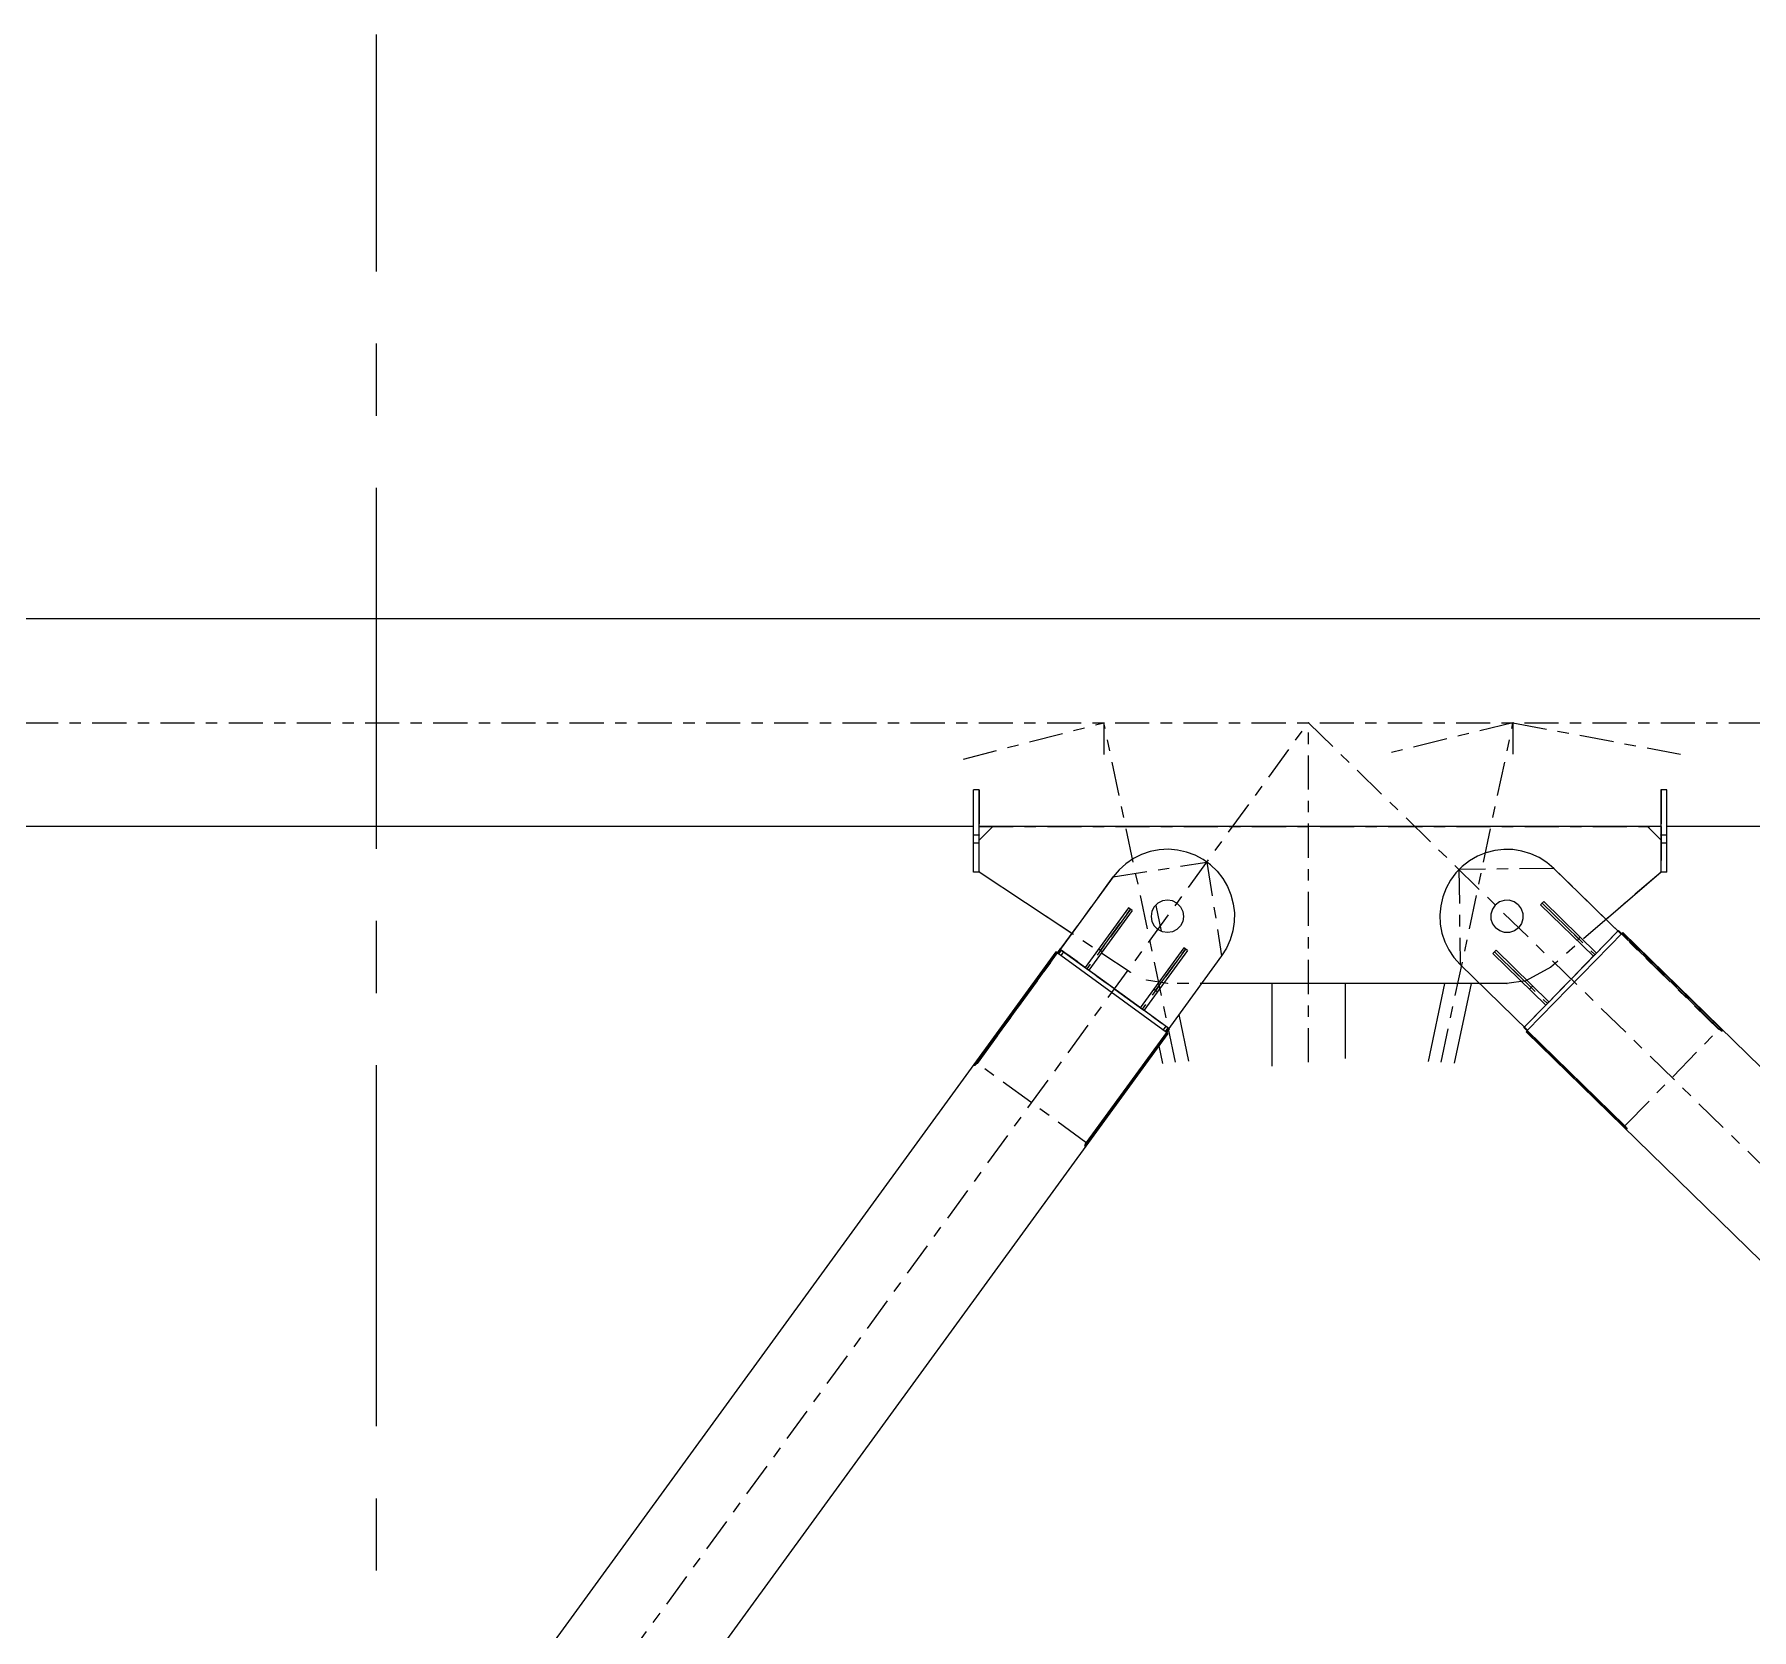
# Model space of a CAD drawing. Header units: millimetres. Extents: x 2368 to 8313, y 7493 to 11698.
# Drawn here: x 4284.5 to 4435.6, y 9077.3 to 9217.7 of the extents above; entities that cross this region are included whole.
import ezdxf

# ---------------------------------------------------------------- set-up
doc = ezdxf.new("R2010")
doc.units = ezdxf.units.MM
for name, pattern in [('CENTER', [50.8, 31.75, -6.35, 6.35, -6.35]), ('XKITLINE00', [0]), ('XKITLINE03', [6, 3, -1, 1, -1])]:
    doc.linetypes.add(name, pattern=pattern)

msp = doc.modelspace()

# ---------------------------------------------------------------- linework, layer by layer
at = {"color": 6, "linetype": 'CENTER'}
msp.add_line((4314.5882, 8739.6288), (4314.5882, 9217.681), dxfattribs=at)
at = {"color": 8, "linetype": 'XKITLINE00'}
for p, q in [((4688.5882, 9166.2624), (4201.1285, 9166.2624)), ((4367.6178, 9151.2143), (4367.1178, 9151.2143)), ((4367.1178, 9143.9822), (4367.1178, 9151.2143)), ((4367.6178, 9144.0149), (4367.6178, 9151.2143)), ((4428.1178, 9151.2143), (4427.6178, 9151.2143)), ((4427.6178, 9144.0149), (4427.6178, 9151.2143)), ((4428.1178, 9143.9822), (4428.1178, 9151.2143)), ((4367.1178, 9147.9824), (4201.1279, 9147.9824)), ((4368.818, 9147.9824), (4367.6178, 9147.9824)), ((4368.8178, 9147.9823), (4367.6178, 9146.7823)), ((4426.4178, 9147.9825), (4368.8178, 9147.9823)), ((4427.6178, 9146.7825), (4426.4178, 9147.9825)), ((4427.6178, 9147.9824), (4426.418, 9147.9824)), ((4688.5882, 9147.9824), (4428.1178, 9147.9824)), ((4367.6178, 9147.2343), (4367.1178, 9147.2343)), ((4367.6178, 9146.5095), (4367.1178, 9146.5095)), ((4428.1178, 9147.2343), (4427.6178, 9147.2343)), ((4428.1178, 9146.5095), (4427.6178, 9146.5095)), ((4380.5252, 9144.7133), (4379.9286, 9144.1724)), ((4381.1898, 9145.168), (4380.5252, 9144.7133)), ((4381.9101, 9145.5279), (4381.1898, 9145.168)), ((4382.6728, 9145.7864), (4381.9101, 9145.5279)), ((4383.4635, 9145.9386), (4382.6728, 9145.7864)), ((4384.2676, 9145.9818), (4383.4635, 9145.9386)), ((4385.0701, 9145.915), (4384.2676, 9145.9818)), ((4385.856, 9145.7396), (4385.0701, 9145.915)), ((4386.6108, 9145.4588), (4385.856, 9145.7396)), ((4387.3202, 9145.0779), (4386.6108, 9145.4588)), ((4387.9712, 9144.6039), (4387.3202, 9145.0779)), ((4388.5516, 9144.0457), (4387.9712, 9144.6039)), ((4410.7577, 9144.9756), (4410.1221, 9144.4811)), ((4411.4547, 9145.3789), (4410.7577, 9144.9756)), ((4412.2001, 9145.6835), (4411.4547, 9145.3789)), ((4412.98, 9145.8838), (4412.2001, 9145.6835)), ((4413.78, 9145.976), (4412.98, 9145.8838)), ((4414.5851, 9145.9585), (4413.78, 9145.976)), ((4415.3802, 9145.8315), (4414.5851, 9145.9585)), ((4416.1507, 9145.5974), (4415.3802, 9145.8315)), ((4416.8821, 9145.2605), (4416.1507, 9145.5974)), ((4417.5609, 9144.8272), (4416.8821, 9145.2605)), ((4418.1743, 9144.3055), (4417.5609, 9144.8272)), ((4367.6178, 9143.9822), (4367.1178, 9143.9822)), ((4367.6178, 9144.0149), (4367.6178, 9143.9823)), ((4375.7812, 9138.5698), (4367.6178, 9143.9823)), ((4379.4113, 9143.5553), (4374.5257, 9136.8455)), ((4379.9286, 9144.1724), (4379.4113, 9143.5553)), ((4388.5516, 9144.0457), (4389.0505, 9143.4136)), ((4389.0505, 9143.4136), (4389.4588, 9142.7195)), ((4409.0812, 9143.2571), (4408.6952, 9142.5504)), ((4409.5598, 9143.9047), (4409.0812, 9143.2571)), ((4410.1221, 9144.4811), (4409.5598, 9143.9047)), ((4424.1153, 9138.5095), (4418.1743, 9144.3055)), ((4427.6178, 9143.9825), (4422.7791, 9139.8131)), ((4427.6178, 9144.0149), (4427.6178, 9143.9825)), ((4428.1178, 9143.9822), (4427.6178, 9143.9822)), ((4389.4588, 9142.7195), (4389.7687, 9141.9763)), ((4389.7687, 9141.9763), (4389.9745, 9141.1978)), ((4408.4091, 9141.7977), (4408.2281, 9141.013)), ((4408.6952, 9142.5504), (4408.4091, 9141.7977)), ((4380.7699, 9140.8343), (4376.9439, 9135.5796)), ((4381.0933, 9140.5988), (4377.2672, 9135.3442)), ((4381.0933, 9140.5988), (4380.7699, 9140.8343)), ((4382.8214, 9140.5257), (4382.7509, 9140.0839)), ((4382.7509, 9140.0839), (4382.8205, 9139.6419)), ((4383.0249, 9140.9242), (4382.8214, 9140.5257)), ((4383.3416, 9141.2402), (4383.0249, 9140.9242)), ((4383.1495, 9141.0477), (4383.6292, 9138.7785)), ((4383.7404, 9141.4429), (4383.3416, 9141.2402)), ((4384.1824, 9141.5124), (4383.7404, 9141.4429)), ((4384.6242, 9141.442), (4384.1824, 9141.5124)), ((4385.0227, 9141.2384), (4384.6242, 9141.442)), ((4385.0227, 9141.2384), (4385.3387, 9140.9218)), ((4385.3387, 9140.9218), (4385.5414, 9140.5229)), ((4385.6109, 9140.0809), (4385.5405, 9139.6391)), ((4385.5414, 9140.5229), (4385.6109, 9140.0809)), ((4389.9745, 9141.1978), (4390.0725, 9140.3985)), ((4390.0725, 9140.3985), (4390.0606, 9139.5933)), ((4408.2281, 9141.013), (4408.1556, 9140.211)), ((4408.1556, 9140.211), (4408.193, 9139.4067)), ((4412.7722, 9140.7158), (4412.6392, 9140.2887)), ((4412.6392, 9140.2887), (4412.6447, 9139.8413)), ((4413.0306, 9141.081), (4412.7722, 9140.7158)), ((4413.3893, 9141.3485), (4413.0306, 9141.081)), ((4413.8131, 9141.4919), (4413.3893, 9141.3485)), ((4414.2605, 9141.4975), (4413.8131, 9141.4919)), ((4414.6876, 9141.3645), (4414.2605, 9141.4975)), ((4415.0528, 9141.106), (4414.6876, 9141.3645)), ((4415.0528, 9141.106), (4415.3202, 9140.7473)), ((4415.3202, 9140.7473), (4415.4637, 9140.3235)), ((4415.4637, 9140.3235), (4415.4693, 9139.8762)), ((4417.2909, 9141.3953), (4417.0116, 9141.109)), ((4421.6642, 9136.5699), (4417.0116, 9141.109)), ((4421.9435, 9136.8562), (4417.2909, 9141.3953)), ((4382.8205, 9139.6419), (4383.0232, 9139.2431)), ((4383.0232, 9139.2431), (4383.3392, 9138.9264)), ((4383.7376, 9138.7229), (4383.3392, 9138.9264)), ((4384.1794, 9138.6524), (4383.7376, 9138.7229)), ((4384.6214, 9138.722), (4384.1794, 9138.6524)), ((4385.0203, 9138.9247), (4384.6214, 9138.722)), ((4385.3369, 9139.2407), (4385.0203, 9138.9247)), ((4385.5405, 9139.6391), (4385.3369, 9139.2407)), ((4389.9393, 9138.7973), (4389.7106, 9138.0251)), ((4390.0606, 9139.5933), (4389.9393, 9138.7973)), ((4408.193, 9139.4067), (4408.3396, 9138.6149)), ((4408.3396, 9138.6149), (4408.5927, 9137.8504)), ((4412.6447, 9139.8413), (4412.7882, 9139.4175)), ((4412.7882, 9139.4175), (4413.0556, 9139.0589)), ((4413.4208, 9138.8004), (4413.0556, 9139.0589)), ((4413.848, 9138.6674), (4413.4208, 9138.8004)), ((4414.2953, 9138.6729), (4413.848, 9138.6674)), ((4414.7191, 9138.8164), (4414.2953, 9138.6729)), ((4415.0778, 9139.0838), (4414.7191, 9138.8164)), ((4415.3363, 9139.449), (4415.0778, 9139.0838)), ((4415.4693, 9139.8762), (4415.3363, 9139.449)), ((4424.255, 9138.6526), (4415.8492, 9130.0367)), ((4423.8709, 9138.8317), (4423.829, 9138.7888)), ((4424.1299, 9138.5244), (4423.8436, 9138.8038)), ((4424.1504, 9138.5454), (4423.8641, 9138.8247)), ((4424.1572, 9138.5524), (4423.8709, 9138.8317)), ((4432.7306, 9130.1561), (4424.1412, 9138.536)), ((4432.807, 9130.2344), (4424.2176, 9138.6143)), ((4534.3883, 9031.2055), (4424.255, 9138.6526)), ((4374.7127, 9137.2042), (4374.4772, 9136.8808)), ((4374.7206, 9137.1985), (4374.4851, 9136.8751)), ((4374.7443, 9137.1812), (4374.5088, 9136.8578)), ((4374.8325, 9137.117), (4374.5971, 9136.7936)), ((4374.7206, 9137.1985), (4374.7127, 9137.2042)), ((4374.7612, 9137.1689), (4374.7206, 9137.1985)), ((4383.7427, 9130.6292), (4374.8325, 9137.117)), ((4378.4445, 9136.961), (4378.1211, 9137.1964)), ((4385.6204, 9137.3025), (4381.7943, 9132.0479)), ((4385.9437, 9137.0671), (4382.1177, 9131.8124)), ((4385.9437, 9137.0671), (4385.6204, 9137.3025)), ((4389.379, 9137.2913), (4388.9505, 9136.6095)), ((4389.7106, 9138.0251), (4389.379, 9137.2913)), ((4408.5927, 9137.8504), (4408.9475, 9137.1275)), ((4408.9475, 9137.1275), (4409.3974, 9136.4597)), ((4413.101, 9137.1006), (4412.8217, 9136.8143)), ((4417.7536, 9132.5615), (4413.101, 9137.1006)), ((4420.512, 9138.2528), (4420.2326, 9137.9665)), ((4374.3641, 9136.9632), (4297.359, 9031.2055)), ((4374.4073, 9136.9317), (4367.3439, 9127.2309)), ((4374.4958, 9136.8674), (4367.4323, 9127.1665)), ((4374.4958, 9136.8674), (4374.3641, 9136.9632)), ((4384.0949, 9129.8779), (4374.4958, 9136.8674)), ((4375.0305, 9136.9728), (4374.7951, 9136.6494)), ((4388.9505, 9136.6095), (4384.0649, 9129.8998)), ((4409.3974, 9136.4597), (4409.9341, 9135.8593)), ((4415.8751, 9130.0632), (4409.9341, 9135.8593)), ((4417.4743, 9132.2752), (4412.8217, 9136.8143)), ((4421.9435, 9136.8562), (4421.6642, 9136.5699)), ((4411.6531, 9134.1823), (4387.182, 9134.1807)), ((4393.363, 9134.1811), (4393.363, 9126.9168)), ((4399.8135, 9134.1815), (4399.8135, 9127.575)), ((4408.5762, 9134.1821), (4407.1268, 9127.3264)), ((4410.9004, 9134.1822), (4409.417, 9127.1655)), ((4383.2949, 9133.4292), (4382.9716, 9133.6647)), ((4416.322, 9133.9581), (4416.0427, 9133.6718)), ((4417.7536, 9132.5615), (4417.4743, 9132.2752)), ((4385.182, 9131.4339), (4386.0465, 9127.3446)), ((4384.2266, 9129.782), (4312.4504, 9031.2055)), ((4384.0949, 9129.8779), (4377.0315, 9120.177)), ((4384.1834, 9129.8135), (4377.1199, 9120.1126)), ((4384.2291, 9130.275), (4383.7427, 9130.6292)), ((4384.0311, 9130.4192), (4383.7956, 9130.0959)), ((4384.2291, 9130.275), (4383.9936, 9129.9517)), ((4384.3173, 9130.2108), (4384.0818, 9129.8875)), ((4384.2266, 9129.782), (4384.0949, 9129.8779)), ((4384.341, 9130.1936), (4384.1055, 9129.8702)), ((4384.3489, 9130.1878), (4384.1134, 9129.8644)), ((4384.3489, 9130.1878), (4384.3004, 9130.2231)), ((4415.5888, 9130.3426), (4415.5469, 9130.2996)), ((4415.8332, 9130.0203), (4415.5469, 9130.2996)), ((4415.84, 9130.0273), (4415.5537, 9130.3066)), ((4415.8605, 9130.0483), (4415.5742, 9130.3276)), ((4415.8492, 9130.0367), (4415.7354, 9129.9201)), ((4516.9179, 9031.2055), (4415.7354, 9129.9201)), ((4424.3622, 9121.5785), (4415.7728, 9129.9584)), ((4424.4386, 9121.6568), (4415.8492, 9130.0367)), ((4432.807, 9130.2344), (4432.7306, 9130.1561)), ((4432.787, 9130.1042), (4432.7306, 9130.1561)), ((4432.8613, 9130.1804), (4432.787, 9130.1042)), ((4432.8432, 9130.0586), (4432.787, 9130.1042)), ((4432.8613, 9130.1804), (4432.807, 9130.2344)), ((4432.896, 9130.0218), (4432.8432, 9130.0586)), ((4432.8613, 9130.1804), (4432.9114, 9130.1285)), ((4432.9423, 9129.996), (4432.896, 9130.0218)), ((4432.9114, 9130.1285), (4432.9544, 9130.0817)), ((4432.9794, 9129.9827), (4432.9423, 9129.996)), ((4432.9544, 9130.0817), (4432.9879, 9130.0427)), ((4433.0052, 9129.9826), (4432.9794, 9129.9827)), ((4432.9879, 9130.0427), (4433.0098, 9130.0138)), ((4433.0181, 9129.9959), (4433.0052, 9129.9826)), ((4433.0098, 9130.0138), (4433.018, 9129.9984)), ((4383.4354, 9128.6953), (4383.7627, 9127.1473)), ((4367.1809, 9126.9794), (4367.1754, 9126.9628)), ((4367.1907, 9126.9494), (4367.1757, 9126.9603)), ((4367.1976, 9127.0116), (4367.1809, 9126.9794)), ((4367.2161, 9126.9538), (4367.1907, 9126.9494)), ((4367.2241, 9127.0556), (4367.1976, 9127.0116)), ((4367.2504, 9126.9731), (4367.2161, 9126.9538)), ((4367.2587, 9127.1089), (4367.2241, 9127.0556)), ((4367.2918, 9127.0063), (4367.2504, 9126.9731)), ((4367.2994, 9127.1685), (4367.2587, 9127.1089)), ((4367.3376, 9127.0514), (4367.2918, 9127.0063)), ((4367.3439, 9127.2309), (4367.2994, 9127.1685)), ((4367.3854, 9127.1059), (4367.2994, 9127.1685)), ((4367.3854, 9127.1059), (4367.3376, 9127.0514)), ((4367.4323, 9127.1665), (4367.3439, 9127.2309)), ((4367.4323, 9127.1665), (4367.3854, 9127.1059)), ((4424.4386, 9121.6568), (4424.3622, 9121.5785)), ((4424.4175, 9121.5255), (4424.3622, 9121.5785)), ((4424.4918, 9121.6017), (4424.4175, 9121.5255)), ((4424.4706, 9121.4767), (4424.4175, 9121.5255)), ((4424.4386, 9121.6568), (4424.4918, 9121.6017)), ((4424.5185, 9121.4348), (4424.4706, 9121.4767)), ((4424.4918, 9121.6017), (4424.5389, 9121.5466)), ((4424.5583, 9121.4024), (4424.5185, 9121.4348)), ((4424.5389, 9121.5466), (4424.577, 9121.4948)), ((4424.5877, 9121.3812), (4424.5583, 9121.4024)), ((4424.577, 9121.4948), (4424.6039, 9121.4491)), ((4424.6034, 9121.3733), (4424.5877, 9121.3812)), ((4424.6039, 9121.4491), (4424.6181, 9121.4123)), ((4424.6188, 9121.3866), (4424.6058, 9121.3733)), ((4424.6181, 9121.4123), (4424.6188, 9121.3866)), ((4376.9033, 9119.9446), (4376.8954, 9119.906)), ((4376.8954, 9119.906), (4376.8991, 9119.8805)), ((4376.9141, 9119.8696), (4376.8991, 9119.8805)), ((4376.9222, 9119.9941), (4376.9033, 9119.9446)), ((4376.9306, 9119.8803), (4376.9165, 9119.87)), ((4376.951, 9120.0516), (4376.9222, 9119.9941)), ((4376.9561, 9119.9061), (4376.9306, 9119.8803)), ((4376.9882, 9120.1138), (4376.951, 9120.0516)), ((4376.9899, 9119.9448), (4376.9561, 9119.9061)), ((4377.0315, 9120.177), (4376.9882, 9120.1138)), ((4377.0742, 9120.0512), (4376.9882, 9120.1138)), ((4377.03, 9119.9941), (4376.9899, 9119.9448)), ((4377.0742, 9120.0512), (4377.03, 9119.9941)), ((4377.1199, 9120.1126), (4377.0315, 9120.177)), ((4377.1199, 9120.1126), (4377.0742, 9120.0512))]:
    msp.add_line(p, q, dxfattribs=at)
at = {"color": 8, "linetype": 'XKITLINE03'}
for p, q in [((4163.5882, 9157.1224), (4688.5882, 9157.1224)), ((4280.0879, 8997.1224), (4396.5882, 9157.1224)), ((4366.2397, 9153.9213), (4378.5882, 9157.1223)), ((4384.9046, 9127.2459), (4378.5882, 9157.1223)), ((4378.5882, 9157.1223), (4378.5882, 9154.3235)), ((4396.5882, 9157.1224), (4560.5882, 8997.1225)), ((4396.5882, 9127.2459), (4396.5882, 9157.1224)), ((4414.5882, 9157.1224), (4403.1822, 9154.3235)), ((4408.2719, 9127.2459), (4414.5882, 9157.1224)), ((4414.5882, 9157.1224), (4414.5882, 9154.3452)), ((4414.5882, 9157.1224), (4430.0428, 9154.2037)), ((4367.6178, 9147.2343), (4367.6178, 9151.2143)), ((4367.6178, 9151.2143), (4367.6178, 9147.9622)), ((4367.6178, 9147.9622), (4367.6179, 9151.2143)), ((4367.6179, 9151.2143), (4367.6179, 9147.2343)), ((4427.6178, 9147.2343), (4427.6178, 9151.2143)), ((4427.6178, 9151.2143), (4427.6178, 9147.9622)), ((4427.6178, 9147.9622), (4427.6179, 9151.2143)), ((4427.6179, 9151.2143), (4427.6179, 9147.2343)), ((4367.6178, 9147.9823), (4427.6178, 9147.9825)), ((4367.6178, 9143.9823), (4367.6178, 9147.9823)), ((4427.6178, 9147.9825), (4427.6178, 9143.9825)), ((4367.6178, 9143.9822), (4367.6178, 9147.2343)), ((4427.6178, 9143.9822), (4427.6178, 9147.2343)), ((4379.4113, 9143.5553), (4387.6538, 9144.852)), ((4379.4113, 9143.5553), (4387.6538, 9144.852)), ((4387.6538, 9144.852), (4388.9505, 9136.6095)), ((4387.6538, 9144.852), (4388.9505, 9136.6095)), ((4367.4623, 9127.1446), (4379.4113, 9143.5553)), ((4367.4623, 9127.1446), (4379.4113, 9143.5553)), ((4380.9193, 9135.1632), (4367.6178, 9143.9823)), ((4418.1743, 9144.3055), (4409.8311, 9144.2025)), ((4418.1743, 9144.3055), (4409.8311, 9144.2025)), ((4409.8311, 9144.2025), (4409.9341, 9135.8593)), ((4409.8311, 9144.2025), (4409.9341, 9135.8593)), ((4427.6178, 9143.9825), (4417.9052, 9135.6133)), ((4432.7047, 9130.1296), (4418.1743, 9144.3055)), ((4432.7047, 9130.1296), (4418.1743, 9144.3055)), ((4380.9316, 9140.7165), (4377.1056, 9135.4619)), ((4380.9316, 9140.7165), (4377.1056, 9135.4619)), ((4378.2828, 9137.0787), (4380.9316, 9140.7165)), ((4378.2828, 9137.0787), (4380.9316, 9140.7165)), ((4380.9316, 9140.7165), (4380.9316, 9140.7165)), ((4380.9316, 9140.7165), (4380.9316, 9140.7165)), ((4420.3723, 9138.1097), (4417.1513, 9141.2521)), ((4417.1513, 9141.2521), (4417.1513, 9141.2521)), ((4417.1513, 9141.2521), (4421.8039, 9136.713)), ((4420.3723, 9138.1097), (4417.1513, 9141.2521)), ((4417.1513, 9141.2521), (4417.1513, 9141.2521)), ((4417.1513, 9141.2521), (4421.8039, 9136.713)), ((4415.5742, 9130.3276), (4423.8436, 9138.8038)), ((4423.8436, 9138.8038), (4415.5742, 9130.3276)), ((4423.7674, 9138.7257), (4415.6504, 9130.4057)), ((4419.7089, 9134.5657), (4423.7674, 9138.7257)), ((4423.8436, 9138.8038), (4423.8709, 9138.8317)), ((4423.8709, 9138.8317), (4423.8436, 9138.8038)), ((4374.7443, 9137.1812), (4374.7127, 9137.2042)), ((4374.7127, 9137.2042), (4374.7443, 9137.1812)), ((4384.3173, 9130.2108), (4374.7443, 9137.1812)), ((4374.7443, 9137.1812), (4384.3173, 9130.2108)), ((4379.5308, 9133.696), (4374.8325, 9137.117)), ((4374.8325, 9137.117), (4384.2291, 9130.275)), ((4385.7821, 9137.1848), (4381.956, 9131.9301)), ((4385.7821, 9137.1848), (4381.956, 9131.9301)), ((4383.1333, 9133.547), (4385.7821, 9137.1848)), ((4383.1333, 9133.547), (4385.7821, 9137.1848)), ((4385.7821, 9137.1848), (4385.7821, 9137.1848)), ((4385.7821, 9137.1848), (4385.7821, 9137.1848)), ((4416.1824, 9133.815), (4412.9613, 9136.9574)), ((4412.9613, 9136.9574), (4412.9613, 9136.9574)), ((4412.9613, 9136.9574), (4417.6139, 9132.4183)), ((4416.1824, 9133.815), (4412.9613, 9136.9574)), ((4412.9613, 9136.9574), (4412.9613, 9136.9574)), ((4412.9613, 9136.9574), (4417.6139, 9132.4183)), ((4417.9052, 9135.6133), (4415.7192, 9134.4224)), ((4421.8039, 9136.713), (4421.8039, 9136.713)), ((4421.8039, 9136.713), (4421.8039, 9136.713)), ((4377.1056, 9135.4619), (4377.1056, 9135.4619)), ((4377.1056, 9135.4619), (4377.1056, 9135.4619)), ((4384.1802, 9134.1805), (4382.3446, 9134.4745)), ((4414.0543, 9134.1824), (4384.1802, 9134.1805)), ((4415.7192, 9134.4224), (4414.0543, 9134.1824)), ((4381.956, 9131.9301), (4381.956, 9131.9301)), ((4381.956, 9131.9301), (4381.956, 9131.9301)), ((4417.6139, 9132.4183), (4417.6139, 9132.4183)), ((4417.6139, 9132.4183), (4417.6139, 9132.4183)), ((4384.3489, 9130.1878), (4384.3173, 9130.2108)), ((4415.5469, 9130.2996), (4415.5742, 9130.3276)), ((4424.4645, 9121.6833), (4432.7047, 9130.1296)), ((4424.4645, 9121.6833), (4432.7047, 9130.1296)), ((4377.0015, 9120.1989), (4367.4623, 9127.1446)), ((4377.0015, 9120.1989), (4367.4623, 9127.1446))]:
    msp.add_line(p, q, dxfattribs=at)
at = {"color": 8, "linetype": 'XKITLINE00'}
for centre in [(4378.5882, 9157.1223), (4378.5882, 9157.1223), (4378.5882, 9157.1223), (4396.5882, 9157.1224), (4396.5882, 9157.1224), (4396.5882, 9157.1224), (4414.5882, 9157.1224), (4414.5882, 9157.1224), (4414.5882, 9157.1224), (4414.5882, 9157.1224), (4367.6178, 9151.2143), (4367.6178, 9151.2143), (4367.6179, 9151.2143), (4367.6179, 9151.2143), (4427.6178, 9151.2143), (4427.6178, 9151.2143), (4427.6179, 9151.2143), (4427.6179, 9151.2143), (4367.6178, 9147.9823), (4367.6178, 9147.9823), (4367.6178, 9147.9622), (4367.6178, 9147.9622), (4427.6178, 9147.9825), (4427.6178, 9147.9825), (4427.6178, 9147.9622), (4427.6178, 9147.9622), (4367.6178, 9147.2343), (4367.6178, 9147.2343), (4367.6179, 9147.2343), (4427.6178, 9147.2343), (4427.6178, 9147.2343), (4427.6179, 9147.2343), (4387.6538, 9144.852), (4387.6538, 9144.852), (4387.6538, 9144.852), (4387.6538, 9144.852), (4367.6178, 9143.9823), (4367.6178, 9143.9823), (4367.6178, 9143.9822), (4379.4113, 9143.5553), (4379.4113, 9143.5553), (4379.4113, 9143.5553), (4379.4113, 9143.5553), (4409.8311, 9144.2025), (4409.8311, 9144.2025), (4409.8311, 9144.2025), (4409.8311, 9144.2025), (4418.1743, 9144.3055), (4418.1743, 9144.3055), (4418.1743, 9144.3055), (4418.1743, 9144.3055), (4427.6178, 9143.9825), (4427.6178, 9143.9825), (4427.6178, 9143.9822), (4380.9316, 9140.7165), (4380.9316, 9140.7165), (4380.9316, 9140.7165), (4380.9316, 9140.7165), (4380.9316, 9140.7165), (4380.9316, 9140.7165), (4417.1513, 9141.2521), (4417.1513, 9141.2521), (4417.1513, 9141.2521), (4417.1513, 9141.2521), (4417.1513, 9141.2521), (4417.1513, 9141.2521), (4423.7674, 9138.7257), (4423.7674, 9138.7257), (4423.8436, 9138.8038), (4423.8436, 9138.8038), (4423.8436, 9138.8038), (4423.8436, 9138.8038), (4423.8709, 9138.8317), (4423.8709, 9138.8317), (4374.7127, 9137.2042), (4374.7127, 9137.2042), (4374.7443, 9137.1812), (4374.7443, 9137.1812), (4374.7443, 9137.1812), (4374.7443, 9137.1812), (4374.8325, 9137.117), (4374.8325, 9137.117), (4378.2828, 9137.0787), (4378.2828, 9137.0787), (4385.7821, 9137.1848), (4385.7821, 9137.1848), (4385.7821, 9137.1848), (4385.7821, 9137.1848), (4385.7821, 9137.1848), (4385.7821, 9137.1848), (4420.3723, 9138.1097), (4420.3723, 9138.1097), (4388.9505, 9136.6095), (4388.9505, 9136.6095), (4409.9341, 9135.8593), (4409.9341, 9135.8593), (4412.9613, 9136.9574), (4412.9613, 9136.9574), (4412.9613, 9136.9574), (4412.9613, 9136.9574), (4412.9613, 9136.9574), (4412.9613, 9136.9574), (4417.9052, 9135.6133), (4417.9052, 9135.6133), (4421.8039, 9136.713), (4421.8039, 9136.713), (4421.8039, 9136.713), (4421.8039, 9136.713), (4377.1056, 9135.4619), (4377.1056, 9135.4619), (4377.1056, 9135.4619), (4377.1056, 9135.4619), (4380.9193, 9135.1632), (4382.3446, 9134.4745), (4384.1802, 9134.1805), (4384.1802, 9134.1805), (4414.0543, 9134.1824), (4414.0543, 9134.1824), (4415.7192, 9134.4224), (4415.7192, 9134.4224), (4419.7089, 9134.5657), (4379.5308, 9133.696), (4383.1333, 9133.547), (4383.1333, 9133.547), (4416.1824, 9133.815), (4416.1824, 9133.815), (4381.956, 9131.9301), (4381.956, 9131.9301), (4381.956, 9131.9301), (4381.956, 9131.9301), (4417.6139, 9132.4183), (4417.6139, 9132.4183), (4417.6139, 9132.4183), (4417.6139, 9132.4183), (4384.2291, 9130.275), (4384.3173, 9130.2108), (4384.3173, 9130.2108), (4384.3173, 9130.2108), (4384.3489, 9130.1878), (4415.5469, 9130.2996), (4415.5742, 9130.3276), (4415.5742, 9130.3276), (4415.5742, 9130.3276), (4415.6504, 9130.4057), (4432.7047, 9130.1296), (4432.7047, 9130.1296), (4432.7047, 9130.1296), (4432.7047, 9130.1296), (4367.4623, 9127.1446), (4367.4623, 9127.1446), (4367.4623, 9127.1446), (4367.4623, 9127.1446), (4424.4645, 9121.6833), (4424.4645, 9121.6833), (4377.0015, 9120.1989), (4377.0015, 9120.1989)]:
    msp.add_circle(centre, 0.01, dxfattribs=at)

doc.saveas('drawing.dxf')
